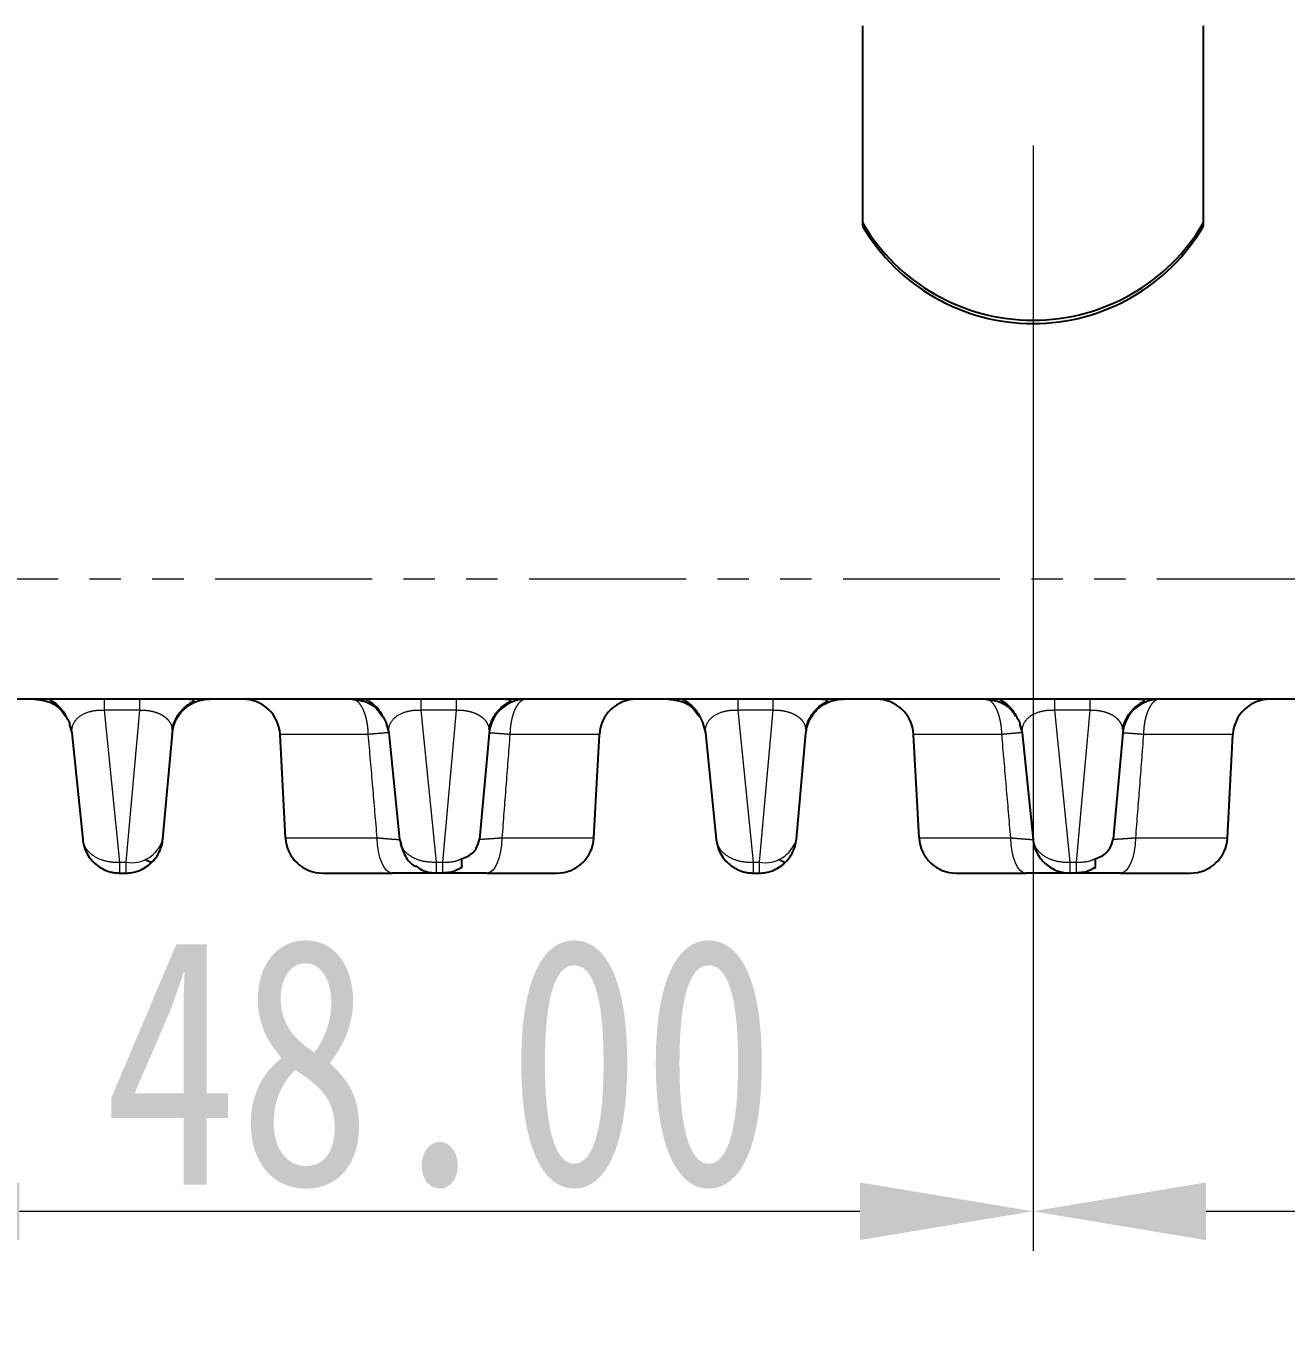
# Model space of a CAD drawing. Header units: millimetres. Extents: x 2028 to 3302, y -96 to 792.
# Drawn here: x 2340.1 to 2391.1, y 43.6 to 96 of the extents above; entities that cross this region are included whole.
import ezdxf

# ---------------------------------------------------------------- set-up
doc = ezdxf.new("R2010")
doc.units = ezdxf.units.MM
doc.linetypes.add('PHANTOM', pattern=[12.7, 6.35, -1.27, 1.27, -1.27, 1.27, -1.27])
doc.layers.get('0').update_dxf_attribs({"linetype": 'CONTINUOUS'})
doc.layers.get('Defpoints').update_dxf_attribs({"linetype": 'CONTINUOUS'})
doc.styles.get("Standard").update_dxf_attribs({"font": '', "width": 0.8})
doc.styles.get('Standard').set_extended_font_data('SimSun')
doc.dimstyles.new('111', dxfattribs={"dimtxt": 10, "dimasz": 7, "dimexe": 1.6, "dimexo": 0.8, "dimgap": 1, "dimtad": 1, "dimzin": 0, "dimdsep": 46, "dimtxsty": 'Standard', "dimcen": 0, "dimclrd": 3, "dimclre": 3, "dimclrt": 3, "dimadec": 0, "dimazin": 0, "dimtfac": 1, "dimtofl": 0, "dimtmove": 0, "dimatfit": 3, "dimfxl": 1, "dimtolj": 1, "dimlwd": 9, "dimlwe": 9, "dimarcsym": 0})
doc.dimstyles.new('111$3', dxfattribs={"dimtxt": 10, "dimasz": 7, "dimexe": 1.6, "dimexo": 0.8, "dimgap": 1, "dimtad": 1, "dimtih": 1, "dimtoh": 1, "dimzin": 0, "dimdsep": 46, "dimtxsty": 'Standard', "dimcen": 0, "dimclrd": 3, "dimclre": 3, "dimclrt": 3, "dimadec": 0, "dimazin": 0, "dimtfac": 1, "dimtmove": 0, "dimatfit": 3, "dimfxl": 1, "dimtolj": 1, "dimlwd": 9, "dimlwe": 9, "dimarcsym": 0})

# ---------------------------------------------------------------- blocks, each defined once
blk = doc.blocks.new('*D51')
at = {"color": 3, "lineweight": 9, "transparency": 16777216}
for p, q in [((2332.833, 91.169), (2332.833, 46.466)), ((2380.833, 91.182), (2380.833, 46.466)), ((2339.833, 48.066), (2373.833, 48.066))]:
    blk.add_line(p, q, dxfattribs=at)
at = {"color": 3, "lineweight": 18, "transparency": 16777216}
for points in [[(2339.833, 49.233), (2339.833, 46.9), (2332.833, 48.066)], [(2373.833, 49.233), (2373.833, 46.9), (2380.833, 48.066)]]:
    blk.add_solid(points, dxfattribs=at)
at = {"layer": 'Defpoints', "color": 0, "lineweight": 18, "transparency": 16777216}
for p in [(2332.833, 91.969), (2380.833, 91.982), (2380.833, 48.066)]:
    blk.add_point(p, dxfattribs=at)
at = {"color": 3, "lineweight": 18, "transparency": 16777216, "insert": (2356.833, 54.066), "char_height": 10, "attachment_point": 5}
blk.add_mtext('\\A1;48.00', dxfattribs=at)
blk = doc.blocks.new('*D52')
at = {"color": 3, "lineweight": 9, "transparency": 16777216}
for p, q in [((2428.833, 91.182), (2428.833, 46.466)), ((2380.833, 90.557), (2380.833, 46.466)), ((2387.833, 48.066), (2421.833, 48.066))]:
    blk.add_line(p, q, dxfattribs=at)
at = {"color": 3, "lineweight": 18, "transparency": 16777216}
for points in [[(2387.833, 49.233), (2387.833, 46.9), (2380.833, 48.066)], [(2421.833, 49.233), (2421.833, 46.9), (2428.833, 48.066)]]:
    blk.add_solid(points, dxfattribs=at)
at = {"layer": 'Defpoints', "color": 0, "lineweight": 18, "transparency": 16777216}
for p in [(2428.833, 91.982), (2380.833, 91.357), (2428.833, 48.066)]:
    blk.add_point(p, dxfattribs=at)
at = {"color": 3, "lineweight": 18, "transparency": 16777216, "insert": (2404.833, 54.066), "char_height": 10, "attachment_point": 5}
blk.add_mtext('\\A1;48.00', dxfattribs=at)
blk = doc.blocks.new('*D54')
at = {"color": 3, "lineweight": 9, "transparency": 16777216}
for p, q in [((2309.777, 127.519), (2293.45, 104.249)), ((2383.133, 127.519), (2309.777, 127.519)), ((2280.236, 85.418), (2289.429, 98.519)), ((2276.216, 79.688), (2272.195, 73.958))]:
    blk.add_line(p, q, dxfattribs=at)
at = {"color": 3, "lineweight": 18, "transparency": 16777216}
for points in [[(2292.495, 104.919), (2294.405, 103.579), (2289.429, 98.519)], [(2275.261, 80.358), (2277.171, 79.018), (2280.236, 85.418)]]:
    blk.add_solid(points, dxfattribs=at)
at = {"layer": 'Defpoints', "color": 0, "lineweight": 18, "transparency": 16777216}
for p in [(2289.429, 98.519), (2280.236, 85.418)]:
    blk.add_point(p, dxfattribs=at)
at = {"color": 3, "lineweight": 18, "transparency": 16777216, "insert": (2346.955, 140.046), "char_height": 10, "attachment_point": 5}
blk.add_mtext('\\A1;4-φ16.00\\S+0.2^ +0.1;', dxfattribs=at)

msp = doc.modelspace()

# ---------------------------------------------------------------- linework, layer by layer
at = {"color": 7, "linetype": 'Continuous', "lineweight": 25}
for p, q in [((2373.933, 96.021), (2373.933, 87.929)), ((2387.733, 87.929), (2387.733, 96.021)), ((2468.396, 68.784), (2245.27, 68.784)), ((2341.849, 67.802), (2341.958, 67.428)), ((2354.662, 67.804), (2354.772, 67.428)), ((2367.476, 67.804), (2367.585, 67.428)), ((2380.289, 67.804), (2380.399, 67.428)), ((2341.958, 67.428), (2342.393, 63.106)), ((2345.632, 63.122), (2346.018, 67.412)), ((2350.594, 63.178), (2350.375, 67.356)), ((2354.772, 67.428), (2355.207, 63.106)), ((2358.832, 67.412), (2358.446, 63.122)), ((2363.071, 63.178), (2363.29, 67.356)), ((2367.585, 67.428), (2368.021, 63.106)), ((2371.259, 63.122), (2371.646, 67.412)), ((2376.222, 63.178), (2376.003, 67.356)), ((2380.399, 67.428), (2380.834, 63.106)), ((2384.46, 67.412), (2384.073, 63.122)), ((2388.699, 63.178), (2388.918, 67.356)), ((2355.207, 63.106), (2355.274, 62.93)), ((2343.893, 61.749), (2344.131, 61.749)), ((2356.944, 61.749), (2356.707, 61.749)), ((2369.521, 61.749), (2369.758, 61.749)), ((2382.572, 61.749), (2382.334, 61.749))]:
    msp.add_line(p, q, dxfattribs=at)
at = {"color": 7, "linetype": 'PHANTOM', "lineweight": 18}
for p, q in [((2468.396, 73.634), (2245.27, 73.634)), ((2343.274, 68.343), (2343.274, 68.784)), ((2356.087, 68.343), (2356.087, 68.784)), ((2368.901, 68.343), (2368.901, 68.784)), ((2381.715, 68.343), (2381.715, 68.784)), ((2344.685, 68.343), (2343.274, 68.343)), ((2343.893, 62.191), (2343.274, 68.343)), ((2344.685, 68.343), (2344.131, 62.191)), ((2357.498, 68.343), (2356.087, 68.343)), ((2356.707, 62.191), (2356.087, 68.343)), ((2357.498, 68.343), (2356.944, 62.191)), ((2370.312, 68.343), (2368.901, 68.343)), ((2369.521, 62.191), (2368.901, 68.343)), ((2370.312, 68.343), (2369.758, 62.191)), ((2383.126, 68.343), (2381.715, 68.343)), ((2382.334, 62.191), (2381.715, 68.343)), ((2383.126, 68.343), (2382.572, 62.191)), ((2353.945, 67.356), (2350.375, 67.356)), ((2363.29, 67.356), (2359.672, 67.356)), ((2379.572, 67.356), (2376.003, 67.356)), ((2388.918, 67.356), (2385.299, 67.356)), ((2350.594, 63.178), (2354.303, 63.178)), ((2359.35, 63.178), (2363.071, 63.178)), ((2376.222, 63.178), (2379.93, 63.178)), ((2384.977, 63.178), (2388.699, 63.178)), ((2343.893, 62.191), (2344.131, 62.191)), ((2356.707, 62.191), (2356.944, 62.191)), ((2369.521, 62.191), (2369.758, 62.191)), ((2382.334, 62.191), (2382.572, 62.191))]:
    msp.add_line(p, q, dxfattribs=at)
at = {"color": 7, "linetype": 'PHANTOM', "lineweight": 18, "flags": 128}
for points in [[(2354.913, 61.749), (2354.798, 61.776), (2354.687, 61.857), (2354.584, 61.987), (2354.493, 62.163), (2354.416, 62.379), (2354.358, 62.626), (2354.32, 62.895), (2354.303, 63.178)], [(2359.35, 63.178), (2359.333, 62.895), (2359.295, 62.626), (2359.237, 62.379), (2359.161, 62.163), (2359.07, 61.987), (2358.968, 61.857), (2358.857, 61.776), (2358.742, 61.749)], [(2380.541, 61.749), (2380.426, 61.776), (2380.314, 61.857), (2380.211, 61.987), (2380.12, 62.163), (2380.044, 62.379), (2379.986, 62.626), (2379.947, 62.895), (2379.93, 63.178)], [(2384.977, 63.178), (2384.96, 62.895), (2384.922, 62.626), (2384.864, 62.379), (2384.789, 62.163), (2384.698, 61.987), (2384.595, 61.857), (2384.485, 61.776), (2384.37, 61.749)]]:
    msp.add_lwpolyline(points, dxfattribs=at)
at = {"color": 7, "linetype": 'Continuous', "lineweight": 25}
for centre, radius, start, end in [((2380.833, 92.116), 8.002, 210.4284, 329.5716), ((2380.833, 91.982), 8.002, 210.4284, 329.5716), ((2348.87, 67.277), 1.508, 3, 90), ((2353.272, 67.277), 1.508, 67.0795, 90), ((2360.334, 67.277), 1.508, 90, 174.8531), ((2364.796, 67.277), 1.508, 90, 177), ((2374.497, 67.277), 1.508, 3, 90), ((2385.961, 67.277), 1.508, 90, 174.8531), ((2390.423, 67.277), 1.508, 90, 177), ((2352.1, 63.257), 1.508, 183, 270), ((2361.566, 63.257), 1.508, 270, 357), ((2377.727, 63.257), 1.508, 183, 270), ((2387.194, 63.257), 1.508, 270, 357)]:
    msp.add_arc(centre, radius, start, end, dxfattribs=at)
at = {"color": 7, "linetype": 'PHANTOM', "lineweight": 18}
for centre in [(2344.37, 63.482), (2369.997, 63.482)]:
    msp.add_arc(centre, 1.313, 259.5092, 344.0801, dxfattribs=at)
at = {"color": 7, "linetype": 'Continuous', "lineweight": 25}
for points, knots in [([(2340.458, 68.784), (2340.641, 68.764), (2341.008, 68.722), (2341.45, 68.462), (2341.62, 68.209), (2341.688, 68.108)], [0, 0, 0, 0, 0.376716, 0.75343, 1, 1, 1, 1]), ([(2341.575, 68.784), (2341.378, 68.785), (2341.135, 68.786), (2341.035, 68.782), (2341.037, 68.769), (2341.181, 68.698), (2341.552, 68.423), (2341.758, 68.022), (2341.871, 67.803)], [0, 0, 0, 0, 0.233285, 0.28796, 0.354386, 0.522958, 0.739135, 1, 1, 1, 1]), ([(2346.012, 67.562), (2346.046, 67.687), (2346.109, 67.927), (2346.297, 68.226), (2346.503, 68.448), (2346.696, 68.594), (2346.839, 68.681), (2346.928, 68.74), (2346.845, 68.761), (2346.648, 68.782), (2346.398, 68.784), (2346.197, 68.784), (2346.181, 68.784)], [0, 0, 0, 0, 0.094152, 0.182021, 0.261444, 0.333399, 0.401702, 0.471604, 0.627005, 0.797189, 0.983551, 1, 1, 1, 1]), ([(2346.018, 67.412), (2346.034, 67.581), (2346.079, 67.759), (2346.242, 68.098), (2346.359, 68.258), (2346.647, 68.521), (2346.817, 68.624), (2347.169, 68.755), (2347.35, 68.784), (2347.52, 68.784)], [0, 0, 0, 0, 0.25, 0.25, 0.5, 0.5, 0.75, 0.75, 1, 1, 1, 1]), ([(2353.272, 68.784), (2353.455, 68.764), (2353.822, 68.722), (2354.264, 68.462), (2354.435, 68.208), (2354.503, 68.107)], [0, 0, 0, 0, 0.376229, 0.752458, 1, 1, 1, 1]), ([(2354.395, 68.784), (2354.199, 68.785), (2353.957, 68.786), (2353.854, 68.782), (2353.854, 68.769), (2353.995, 68.698), (2354.364, 68.424), (2354.571, 68.024), (2354.684, 67.805)], [0, 0, 0, 0, 0.231301, 0.286224, 0.352911, 0.522009, 0.73867, 1, 1, 1, 1]), ([(2358.827, 67.557), (2358.86, 67.681), (2358.923, 67.922), (2359.11, 68.223), (2359.317, 68.445), (2359.51, 68.593), (2359.653, 68.68), (2359.742, 68.74), (2359.66, 68.76), (2359.464, 68.782), (2359.212, 68.784), (2359.006, 68.784), (2358.986, 68.784)], [0, 0, 0, 0, 0.093707, 0.18118, 0.260276, 0.331987, 0.400126, 0.469916, 0.624985, 0.794611, 0.980202, 1, 1, 1, 1]), ([(2366.085, 68.784), (2366.269, 68.764), (2366.636, 68.722), (2367.078, 68.462), (2367.249, 68.208), (2367.317, 68.107)], [0, 0, 0, 0, 0.37623, 0.752458, 1, 1, 1, 1]), ([(2367.209, 68.784), (2367.013, 68.785), (2366.77, 68.786), (2366.668, 68.782), (2366.668, 68.769), (2366.809, 68.698), (2367.178, 68.424), (2367.385, 68.024), (2367.497, 67.805)], [0, 0, 0, 0, 0.231301, 0.286223, 0.352911, 0.522009, 0.73867, 1, 1, 1, 1]), ([(2371.64, 67.562), (2371.673, 67.687), (2371.737, 67.927), (2371.924, 68.226), (2372.131, 68.448), (2372.323, 68.594), (2372.467, 68.681), (2372.555, 68.74), (2372.472, 68.761), (2372.275, 68.782), (2372.026, 68.784), (2371.825, 68.784), (2371.808, 68.784)], [0, 0, 0, 0, 0.094152, 0.182021, 0.261444, 0.333399, 0.401702, 0.471604, 0.627005, 0.797189, 0.983552, 1, 1, 1, 1]), ([(2371.646, 67.412), (2371.661, 67.581), (2371.707, 67.759), (2371.869, 68.098), (2371.986, 68.258), (2372.274, 68.521), (2372.444, 68.624), (2372.796, 68.755), (2372.978, 68.784), (2373.147, 68.784)], [0, 0, 0, 0, 0.25, 0.25, 0.5, 0.5, 0.75, 0.75, 1, 1, 1, 1]), ([(2378.899, 68.784), (2379.083, 68.764), (2379.45, 68.722), (2379.892, 68.462), (2380.062, 68.208), (2380.13, 68.107)], [0, 0, 0, 0, 0.37623, 0.752459, 1, 1, 1, 1]), ([(2380.023, 68.784), (2379.827, 68.785), (2379.584, 68.786), (2379.482, 68.782), (2379.482, 68.769), (2379.623, 68.698), (2379.992, 68.424), (2380.198, 68.024), (2380.311, 67.805)], [0, 0, 0, 0, 0.231302, 0.286226, 0.352914, 0.522012, 0.738671, 1, 1, 1, 1]), ([(2384.455, 67.557), (2384.487, 67.681), (2384.55, 67.922), (2384.738, 68.223), (2384.944, 68.445), (2385.137, 68.593), (2385.281, 68.68), (2385.369, 68.74), (2385.288, 68.76), (2385.092, 68.782), (2384.839, 68.784), (2384.634, 68.784), (2384.614, 68.784)], [0, 0, 0, 0, 0.093707, 0.18118, 0.260276, 0.331987, 0.400126, 0.469915, 0.624985, 0.794611, 0.980201, 1, 1, 1, 1]), ([(2342.393, 63.106), (2342.398, 63.065), (2342.408, 62.985), (2342.434, 62.872), (2342.465, 62.77), (2342.5, 62.678), (2342.568, 62.529), (2342.685, 62.34), (2342.883, 62.126), (2343.11, 61.958), (2343.339, 61.849), (2343.541, 61.787), (2343.717, 61.755), (2343.835, 61.751), (2343.893, 61.749)], [0, 0, 0, 0, 0.055928, 0.108343, 0.156902, 0.201336, 0.241445, 0.377985, 0.500043, 0.634801, 0.758643, 0.840956, 0.921212, 1, 1, 1, 1]), ([(2344.131, 61.749), (2344.301, 61.749), (2344.484, 61.779), (2344.837, 61.912), (2345.007, 62.015), (2345.294, 62.279), (2345.411, 62.439), (2345.572, 62.777), (2345.617, 62.954), (2345.632, 63.122)], [0, 0, 0, 0, 0.25, 0.25, 0.5, 0.5, 0.75, 0.75, 1, 1, 1, 1]), ([(2355.245, 62.939), (2355.3, 62.767), (2355.408, 62.425), (2355.665, 62.113), (2355.843, 62.028), (2355.852, 62.024)], [0, 0, 0, 0, 0.4887675, 0.973742, 1, 1, 1, 1]), ([(2357.719, 62.33), (2357.807, 62.361), (2358.06, 62.45), (2358.344, 62.732), (2358.412, 62.992), (2358.446, 63.122)], [0, 0, 0, 0, 0.210913, 0.605458, 1, 1, 1, 1]), ([(2368.021, 63.106), (2368.026, 63.065), (2368.036, 62.985), (2368.062, 62.872), (2368.093, 62.77), (2368.128, 62.678), (2368.195, 62.529), (2368.312, 62.34), (2368.51, 62.126), (2368.738, 61.958), (2368.966, 61.849), (2369.169, 61.787), (2369.345, 61.755), (2369.462, 61.751), (2369.521, 61.749)], [0, 0, 0, 0, 0.055928, 0.108343, 0.156902, 0.201336, 0.241445, 0.377985, 0.500043, 0.634801, 0.758643, 0.840956, 0.921212, 1, 1, 1, 1]), ([(2369.758, 61.749), (2369.929, 61.749), (2370.111, 61.779), (2370.464, 61.912), (2370.634, 62.015), (2370.922, 62.279), (2371.038, 62.439), (2371.199, 62.777), (2371.244, 62.954), (2371.259, 63.122)], [0, 0, 0, 0, 0.25, 0.25, 0.5, 0.5, 0.75, 0.75, 1, 1, 1, 1]), ([(2380.834, 63.106), (2380.839, 63.065), (2380.849, 62.985), (2380.875, 62.872), (2380.906, 62.77), (2380.941, 62.678), (2381.009, 62.529), (2381.126, 62.34), (2381.324, 62.126), (2381.552, 61.958), (2381.78, 61.849), (2381.983, 61.787), (2382.159, 61.755), (2382.276, 61.751), (2382.334, 61.749)], [0, 0, 0, 0, 0.055928, 0.108343, 0.156902, 0.201336, 0.241445, 0.377985, 0.500043, 0.634801, 0.758643, 0.840956, 0.921212, 1, 1, 1, 1]), ([(2383.347, 62.33), (2383.435, 62.361), (2383.688, 62.45), (2383.972, 62.732), (2384.039, 62.992), (2384.073, 63.122)], [0, 0, 0, 0, 0.210917, 0.60546, 1, 1, 1, 1]), ([(2344.87, 61.947), (2344.932, 61.983), (2345.019, 62.035), (2345.104, 62.108), (2345.142, 62.147), (2345.158, 62.172), (2345.153, 62.19), (2345.081, 62.198), (2344.987, 62.265), (2344.918, 62.313)], [0, 0, 0, 0, 0.183611, 0.258759, 0.319365, 0.375293, 0.435724, 0.587149, 1, 1, 1, 1]), ([(2355.861, 62.037), (2355.959, 61.967), (2356.209, 61.788), (2356.519, 61.764), (2356.707, 61.749)], [0, 0, 0, 0, 0.3932219, 1, 1, 1, 1]), ([(2357.683, 61.971), (2357.62, 61.928), (2357.403, 61.777), (2357.135, 61.761), (2356.944, 61.749)], [0, 0, 0, 0, 0.290476, 1, 1, 1, 1]), ([(2357.695, 61.952), (2357.707, 61.961), (2357.741, 61.986), (2357.73, 62.072), (2357.732, 62.23), (2357.733, 62.318)], [0, 0, 0, 0, 0.204329, 0.559992, 1, 1, 1, 1]), ([(2370.497, 61.947), (2370.559, 61.983), (2370.646, 62.035), (2370.731, 62.108), (2370.77, 62.147), (2370.785, 62.172), (2370.78, 62.19), (2370.709, 62.198), (2370.615, 62.265), (2370.546, 62.313)], [0, 0, 0, 0, 0.183611, 0.258759, 0.319365, 0.375293, 0.435724, 0.587149, 1, 1, 1, 1]), ([(2383.31, 61.971), (2383.247, 61.928), (2383.031, 61.777), (2382.762, 61.761), (2382.572, 61.749)], [0, 0, 0, 0, 0.290474, 1, 1, 1, 1]), ([(2383.322, 61.952), (2383.334, 61.961), (2383.368, 61.986), (2383.357, 62.072), (2383.359, 62.23), (2383.36, 62.318)], [0, 0, 0, 0, 0.204319, 0.559984, 1, 1, 1, 1]), ([(2352.1, 61.749), (2352.1, 61.749), (2352.365, 61.749), (2353.364, 61.749), (2354.076, 61.749), (2354.913, 61.749)], [0, 0, 0, 0, 0.5, 0.5, 1, 1, 1, 1]), ([(2356.707, 61.749), (2356.706, 61.749), (2356.704, 61.749), (2356.688, 61.749), (2356.663, 61.749), (2356.628, 61.749), (2356.56, 61.749), (2356.438, 61.749), (2356.226, 61.749), (2355.963, 61.749), (2355.687, 61.749), (2355.419, 61.749), (2355.174, 61.749), (2355, 61.749), (2354.913, 61.749)], [0, 0, 0, 0, 0.050162, 0.100141, 0.150105, 0.200225, 0.250671, 0.375525, 0.500272, 0.625362, 0.749897, 0.833555, 0.916668, 1, 1, 1, 1]), ([(2358.742, 61.749), (2358.69, 61.749), (2358.584, 61.749), (2358.432, 61.749), (2358.284, 61.749), (2358.142, 61.749), (2357.938, 61.749), (2357.689, 61.749), (2357.425, 61.749), (2357.213, 61.749), (2357.076, 61.749), (2356.996, 61.749), (2356.952, 61.749), (2356.947, 61.749), (2356.944, 61.749)], [0, 0, 0, 0, 0.050144, 0.100111, 0.150067, 0.20018, 0.250617, 0.3754, 0.500185, 0.625272, 0.749773, 0.833532, 0.916681, 1, 1, 1, 1]), ([(2358.742, 61.749), (2359.582, 61.749), (2360.296, 61.749), (2361.299, 61.749), (2361.566, 61.749), (2361.566, 61.749)], [0, 0, 0, 0, 0.5, 0.5, 1, 1, 1, 1]), ([(2377.727, 61.749), (2377.727, 61.749), (2377.993, 61.749), (2378.992, 61.749), (2379.703, 61.749), (2380.541, 61.749)], [0, 0, 0, 0, 0.5, 0.5, 1, 1, 1, 1]), ([(2382.334, 61.749), (2382.333, 61.749), (2382.331, 61.749), (2382.316, 61.749), (2382.291, 61.749), (2382.255, 61.749), (2382.188, 61.749), (2382.065, 61.749), (2381.853, 61.749), (2381.59, 61.749), (2381.314, 61.749), (2381.046, 61.749), (2380.802, 61.749), (2380.628, 61.749), (2380.541, 61.749)], [0, 0, 0, 0, 0.050208, 0.100215, 0.150191, 0.200306, 0.25073, 0.375723, 0.50038, 0.625533, 0.75006, 0.833625, 0.916684, 1, 1, 1, 1]), ([(2384.37, 61.749), (2384.317, 61.749), (2384.212, 61.749), (2384.059, 61.749), (2383.911, 61.749), (2383.769, 61.749), (2383.565, 61.749), (2383.316, 61.749), (2383.052, 61.749), (2382.841, 61.749), (2382.703, 61.749), (2382.623, 61.749), (2382.58, 61.749), (2382.574, 61.749), (2382.572, 61.749)], [0, 0, 0, 0, 0.050245, 0.100272, 0.150249, 0.200344, 0.250725, 0.375808, 0.500391, 0.625602, 0.750072, 0.833668, 0.916718, 1, 1, 1, 1]), ([(2384.37, 61.749), (2385.21, 61.749), (2385.924, 61.749), (2386.927, 61.749), (2387.194, 61.749), (2387.194, 61.749)], [0, 0, 0, 0, 0.5, 0.5, 1, 1, 1, 1])]:
    msp.add_open_spline(points, degree=3, knots=knots, dxfattribs=at)
at = {"color": 7, "linetype": 'PHANTOM', "lineweight": 18}
for points, knots in [([(2344.685, 68.784), (2344.685, 68.784), (2344.685, 68.74), (2344.685, 68.582), (2344.685, 68.47), (2344.685, 68.343)], [0, 0, 0, 0, 0.5, 0.5, 1, 1, 1, 1]), ([(2353.945, 67.356), (2353.944, 67.396), (2353.941, 67.476), (2353.931, 67.596), (2353.917, 67.715), (2353.899, 67.832), (2353.876, 67.948), (2353.848, 68.061), (2353.816, 68.17), (2353.778, 68.274), (2353.722, 68.406), (2353.635, 68.558), (2353.526, 68.682), (2353.401, 68.767), (2353.319, 68.778), (2353.272, 68.784)], [0, 0, 0, 0, 0.052677, 0.105733, 0.159331, 0.213629, 0.268776, 0.324905, 0.382139, 0.440581, 0.500318, 0.622534, 0.759477, 0.859708, 1, 1, 1, 1]), ([(2357.498, 68.784), (2357.498, 68.784), (2357.498, 68.74), (2357.498, 68.582), (2357.498, 68.47), (2357.498, 68.343)], [0, 0, 0, 0, 0.5, 0.5, 1, 1, 1, 1]), ([(2360.334, 68.784), (2360.316, 68.783), (2360.284, 68.782), (2360.237, 68.769), (2360.195, 68.752), (2360.158, 68.731), (2360.126, 68.709), (2360.063, 68.658), (2359.976, 68.557), (2359.879, 68.384), (2359.805, 68.195), (2359.749, 67.997), (2359.708, 67.788), (2359.681, 67.574), (2359.675, 67.428), (2359.672, 67.356)], [0, 0, 0, 0, 0.051292, 0.098135, 0.140509, 0.178412, 0.211852, 0.240847, 0.377748, 0.500009, 0.606443, 0.708983, 0.808233, 0.90495, 1, 1, 1, 1]), ([(2370.312, 68.784), (2370.312, 68.784), (2370.312, 68.74), (2370.312, 68.582), (2370.312, 68.47), (2370.312, 68.343)], [0, 0, 0, 0, 0.5, 0.5, 1, 1, 1, 1]), ([(2379.572, 67.356), (2379.571, 67.396), (2379.568, 67.476), (2379.559, 67.596), (2379.545, 67.715), (2379.526, 67.832), (2379.503, 67.948), (2379.476, 68.061), (2379.443, 68.17), (2379.406, 68.274), (2379.349, 68.406), (2379.263, 68.558), (2379.153, 68.682), (2379.029, 68.767), (2378.947, 68.778), (2378.899, 68.784)], [0, 0, 0, 0, 0.052677, 0.105733, 0.159331, 0.213629, 0.268776, 0.324905, 0.382139, 0.440581, 0.500318, 0.622534, 0.759477, 0.859708, 1, 1, 1, 1]), ([(2383.126, 68.784), (2383.126, 68.784), (2383.126, 68.74), (2383.126, 68.582), (2383.126, 68.47), (2383.126, 68.343)], [0, 0, 0, 0, 0.5, 0.5, 1, 1, 1, 1]), ([(2385.961, 68.784), (2385.944, 68.783), (2385.911, 68.782), (2385.864, 68.769), (2385.822, 68.752), (2385.785, 68.731), (2385.753, 68.709), (2385.69, 68.658), (2385.604, 68.557), (2385.506, 68.384), (2385.432, 68.195), (2385.376, 67.997), (2385.336, 67.788), (2385.308, 67.574), (2385.302, 67.428), (2385.299, 67.356)], [0, 0, 0, 0, 0.051292, 0.098135, 0.140509, 0.178412, 0.211852, 0.240847, 0.377748, 0.500009, 0.606443, 0.708983, 0.808233, 0.90495, 1, 1, 1, 1]), ([(2341.958, 67.428), (2341.947, 67.536), (2341.96, 67.643), (2342.039, 67.849), (2342.106, 67.949), (2342.309, 68.13), (2342.447, 68.211), (2342.719, 68.296), (2342.821, 68.318), (2343.039, 68.345), (2343.156, 68.349), (2343.274, 68.343)], [0, 0, 0, 0, 0.25, 0.25, 0.5, 0.5, 0.75, 0.75, 0.875, 0.875, 1, 1, 1, 1]), ([(2344.685, 68.343), (2344.707, 68.343), (2344.774, 68.345), (2344.907, 68.341), (2345.078, 68.322), (2345.253, 68.284), (2345.41, 68.234), (2345.548, 68.173), (2345.651, 68.115), (2345.753, 68.04), (2345.85, 67.946), (2345.937, 67.822), (2345.994, 67.689), (2346.023, 67.552), (2346.02, 67.459), (2346.018, 67.412)], [0, 0, 0, 0, 0.018418, 0.054818, 0.110407, 0.169555, 0.233554, 0.301951, 0.373637, 0.419408, 0.522991, 0.639216, 0.757995, 0.878474, 1, 1, 1, 1]), ([(2354.772, 67.428), (2354.761, 67.536), (2354.773, 67.643), (2354.853, 67.849), (2354.92, 67.949), (2355.123, 68.13), (2355.261, 68.211), (2355.533, 68.296), (2355.634, 68.318), (2355.853, 68.345), (2355.97, 68.349), (2356.087, 68.343)], [0, 0, 0, 0, 0.25, 0.25, 0.5, 0.5, 0.75, 0.75, 0.875, 0.875, 1, 1, 1, 1]), ([(2357.498, 68.343), (2357.521, 68.343), (2357.587, 68.345), (2357.721, 68.341), (2357.892, 68.322), (2358.066, 68.284), (2358.224, 68.234), (2358.361, 68.173), (2358.465, 68.115), (2358.567, 68.04), (2358.664, 67.946), (2358.751, 67.822), (2358.808, 67.689), (2358.837, 67.552), (2358.834, 67.459), (2358.832, 67.412)], [0, 0, 0, 0, 0.018418, 0.054818, 0.110407, 0.169555, 0.233554, 0.301951, 0.373637, 0.419408, 0.522991, 0.639216, 0.757995, 0.878474, 1, 1, 1, 1]), ([(2367.585, 67.428), (2367.574, 67.536), (2367.587, 67.643), (2367.667, 67.849), (2367.733, 67.949), (2367.937, 68.13), (2368.075, 68.211), (2368.347, 68.296), (2368.448, 68.318), (2368.666, 68.345), (2368.783, 68.349), (2368.901, 68.343)], [0, 0, 0, 0, 0.25, 0.25, 0.5, 0.5, 0.75, 0.75, 0.875, 0.875, 1, 1, 1, 1]), ([(2370.312, 68.343), (2370.335, 68.343), (2370.401, 68.345), (2370.535, 68.341), (2370.706, 68.322), (2370.88, 68.284), (2371.037, 68.234), (2371.175, 68.173), (2371.278, 68.115), (2371.38, 68.04), (2371.478, 67.946), (2371.565, 67.822), (2371.622, 67.689), (2371.651, 67.552), (2371.648, 67.459), (2371.646, 67.412)], [0, 0, 0, 0, 0.0184179, 0.0548183, 0.1104066, 0.1695549, 0.233554, 0.3019512, 0.3736365, 0.4194078, 0.5229912, 0.6392159, 0.7579947, 0.8784745, 1, 1, 1, 1]), ([(2380.399, 67.428), (2380.388, 67.536), (2380.401, 67.643), (2380.48, 67.849), (2380.547, 67.949), (2380.751, 68.13), (2380.889, 68.211), (2381.161, 68.296), (2381.262, 68.318), (2381.48, 68.345), (2381.597, 68.349), (2381.715, 68.343)], [0, 0, 0, 0, 0.25, 0.25, 0.5, 0.5, 0.75, 0.75, 0.875, 0.875, 1, 1, 1, 1]), ([(2383.126, 68.343), (2383.148, 68.343), (2383.215, 68.345), (2383.348, 68.341), (2383.519, 68.322), (2383.694, 68.284), (2383.851, 68.234), (2383.989, 68.173), (2384.092, 68.115), (2384.194, 68.04), (2384.291, 67.946), (2384.378, 67.822), (2384.435, 67.689), (2384.465, 67.552), (2384.461, 67.459), (2384.46, 67.412)], [0, 0, 0, 0, 0.018418, 0.054818, 0.110407, 0.169555, 0.233554, 0.301951, 0.373637, 0.419408, 0.522991, 0.639216, 0.757995, 0.878474, 1, 1, 1, 1]), ([(2354.772, 67.428), (2354.771, 67.429), (2354.754, 67.428), (2354.679, 67.423), (2354.622, 67.418), (2354.474, 67.405), (2354.382, 67.397), (2354.176, 67.378), (2354.062, 67.367), (2353.945, 67.356)], [0, 0, 0, 0, 0.25, 0.25, 0.5, 0.5, 0.75, 0.75, 1, 1, 1, 1]), ([(2354.303, 63.178), (2354.244, 63.866), (2354.125, 65.259), (2354.005, 66.652), (2353.945, 67.356)], [0, 0, 0, 0, 0.494405, 1, 1, 1, 1]), ([(2359.672, 67.356), (2359.553, 67.366), (2359.438, 67.375), (2359.229, 67.391), (2359.135, 67.398), (2358.984, 67.408), (2358.926, 67.411), (2358.85, 67.414), (2358.832, 67.414), (2358.832, 67.412)], [0, 0, 0, 0, 0.25, 0.25, 0.5, 0.5, 0.75, 0.75, 1, 1, 1, 1]), ([(2359.672, 67.356), (2359.617, 66.653), (2359.51, 65.26), (2359.403, 63.868), (2359.35, 63.178)], [0, 0, 0, 0, 0.504683, 1, 1, 1, 1]), ([(2380.399, 67.428), (2380.399, 67.429), (2380.381, 67.428), (2380.307, 67.423), (2380.25, 67.418), (2380.101, 67.405), (2380.009, 67.397), (2379.803, 67.378), (2379.69, 67.367), (2379.572, 67.356)], [0, 0, 0, 0, 0.25, 0.25, 0.5, 0.5, 0.75, 0.75, 1, 1, 1, 1]), ([(2379.93, 63.178), (2379.872, 63.866), (2379.753, 65.259), (2379.633, 66.652), (2379.572, 67.356)], [0, 0, 0, 0, 0.494405, 1, 1, 1, 1]), ([(2385.299, 67.356), (2385.181, 67.366), (2385.065, 67.375), (2384.856, 67.391), (2384.763, 67.398), (2384.612, 67.408), (2384.554, 67.411), (2384.478, 67.414), (2384.46, 67.414), (2384.46, 67.412)], [0, 0, 0, 0, 0.25, 0.25, 0.5, 0.5, 0.75, 0.75, 1, 1, 1, 1]), ([(2385.299, 67.356), (2385.245, 66.653), (2385.137, 65.26), (2385.03, 63.868), (2384.977, 63.178)], [0, 0, 0, 0, 0.504683, 1, 1, 1, 1]), ([(2342.393, 63.106), (2342.406, 62.974), (2342.455, 62.845), (2342.617, 62.613), (2342.731, 62.509), (2343.006, 62.341), (2343.167, 62.277), (2343.517, 62.197), (2343.705, 62.181), (2343.893, 62.191)], [0, 0, 0, 0, 0.25, 0.25, 0.5, 0.5, 0.75, 0.75, 1, 1, 1, 1]), ([(2354.303, 63.178), (2354.338, 63.175), (2354.409, 63.168), (2354.509, 63.159), (2354.604, 63.151), (2354.694, 63.143), (2354.777, 63.136), (2354.854, 63.13), (2354.924, 63.125), (2354.998, 63.12), (2355.085, 63.114), (2355.164, 63.107), (2355.203, 63.105), (2355.206, 63.106), (2355.207, 63.106)], [0, 0, 0, 0, 0.0676125, 0.1346718, 0.2012941, 0.2675751, 0.3335939, 0.3994172, 0.4651028, 0.5307047, 0.6296021, 0.7798158, 0.9311746, 1, 1, 1, 1]), ([(2355.274, 62.93), (2355.294, 62.861), (2355.352, 62.663), (2355.664, 62.409), (2356.141, 62.206), (2356.518, 62.196), (2356.707, 62.191)], [0, 0, 0, 0, 0.151016, 0.43401, 0.717006, 1, 1, 1, 1]), ([(2358.446, 63.122), (2358.446, 63.121), (2358.447, 63.12), (2358.459, 63.12), (2358.495, 63.121), (2358.565, 63.125), (2358.669, 63.131), (2358.799, 63.139), (2358.959, 63.149), (2359.142, 63.162), (2359.28, 63.173), (2359.35, 63.178)], [0, 0, 0, 0, 0.0400933, 0.1150894, 0.2243308, 0.3529189, 0.4747165, 0.6046098, 0.7350693, 0.8666183, 1, 1, 1, 1]), ([(2368.021, 63.106), (2368.034, 62.974), (2368.083, 62.845), (2368.245, 62.613), (2368.358, 62.509), (2368.633, 62.341), (2368.795, 62.277), (2369.145, 62.197), (2369.333, 62.181), (2369.521, 62.191)], [0, 0, 0, 0, 0.25, 0.25, 0.5, 0.5, 0.75, 0.75, 1, 1, 1, 1]), ([(2379.93, 63.178), (2379.966, 63.175), (2380.036, 63.168), (2380.137, 63.159), (2380.232, 63.151), (2380.321, 63.143), (2380.404, 63.136), (2380.481, 63.13), (2380.552, 63.125), (2380.625, 63.12), (2380.712, 63.114), (2380.792, 63.107), (2380.83, 63.105), (2380.833, 63.106), (2380.834, 63.106)], [0, 0, 0, 0, 0.06758, 0.134618, 0.20123, 0.26751, 0.333536, 0.399373, 0.465077, 0.530703, 0.62967, 0.779813, 0.931246, 1, 1, 1, 1]), ([(2380.834, 63.106), (2380.848, 62.974), (2380.897, 62.845), (2381.059, 62.613), (2381.172, 62.509), (2381.447, 62.341), (2381.609, 62.277), (2381.958, 62.197), (2382.146, 62.181), (2382.334, 62.191)], [0, 0, 0, 0, 0.25, 0.25, 0.5, 0.5, 0.75, 0.75, 1, 1, 1, 1]), ([(2384.073, 63.122), (2384.073, 63.121), (2384.074, 63.12), (2384.087, 63.12), (2384.123, 63.121), (2384.193, 63.125), (2384.296, 63.131), (2384.427, 63.139), (2384.587, 63.149), (2384.77, 63.162), (2384.908, 63.173), (2384.977, 63.178)], [0, 0, 0, 0, 0.0401032, 0.1150899, 0.2243342, 0.3529243, 0.4747145, 0.6045683, 0.735014, 0.8665746, 1, 1, 1, 1]), ([(2343.893, 61.749), (2343.893, 61.749), (2343.893, 61.794), (2343.893, 61.952), (2343.893, 62.064), (2343.893, 62.191)], [0, 0, 0, 0, 0.5, 0.5, 1, 1, 1, 1]), ([(2344.131, 62.191), (2344.13, 62.162), (2344.13, 62.105), (2344.13, 62.029), (2344.13, 61.961), (2344.13, 61.903), (2344.13, 61.854), (2344.13, 61.815), (2344.13, 61.785), (2344.13, 61.764), (2344.13, 61.752), (2344.13, 61.75), (2344.131, 61.749)], [0, 0, 0, 0, 0.1050655, 0.2099297, 0.3142129, 0.4175464, 0.5195799, 0.6199879, 0.7184758, 0.8147829, 0.908686, 1, 1, 1, 1]), ([(2356.707, 61.749), (2356.707, 61.75), (2356.707, 61.752), (2356.707, 61.766), (2356.707, 61.786), (2356.707, 61.81), (2356.707, 61.836), (2356.707, 61.876), (2356.707, 61.93), (2356.707, 62.008), (2356.707, 62.076), (2356.707, 62.132), (2356.707, 62.161), (2356.707, 62.176), (2356.707, 62.183), (2356.707, 62.187), (2356.707, 62.189), (2356.707, 62.19), (2356.707, 62.191)], [0, 0, 0, 0, 0.105187, 0.201781, 0.289587, 0.368536, 0.438654, 0.500036, 0.648023, 0.752423, 0.877087, 0.938799, 0.969468, 0.984751, 0.99238, 0.996191, 0.998096, 1, 1, 1, 1]), ([(2356.944, 62.191), (2357.138, 62.191), (2357.421, 62.192), (2357.647, 62.297), (2357.719, 62.33)], [0, 0, 0, 0, 0.682396, 1, 1, 1, 1]), ([(2356.944, 62.191), (2356.944, 62.162), (2356.944, 62.105), (2356.944, 62.029), (2356.944, 61.962), (2356.944, 61.903), (2356.944, 61.854), (2356.944, 61.815), (2356.944, 61.785), (2356.944, 61.764), (2356.944, 61.752), (2356.944, 61.75), (2356.944, 61.749)], [0, 0, 0, 0, 0.105035, 0.209819, 0.313993, 0.417209, 0.51914, 0.619483, 0.717963, 0.81434, 0.908409, 1, 1, 1, 1]), ([(2369.521, 61.749), (2369.521, 61.75), (2369.521, 61.752), (2369.521, 61.766), (2369.521, 61.786), (2369.521, 61.81), (2369.521, 61.836), (2369.521, 61.876), (2369.521, 61.93), (2369.521, 62.008), (2369.521, 62.076), (2369.521, 62.132), (2369.521, 62.161), (2369.521, 62.176), (2369.521, 62.183), (2369.521, 62.187), (2369.521, 62.189), (2369.521, 62.19), (2369.521, 62.191)], [0, 0, 0, 0, 0.105189, 0.201784, 0.28959, 0.368538, 0.438656, 0.500036, 0.648023, 0.752423, 0.877087, 0.938799, 0.969468, 0.984751, 0.99238, 0.996191, 0.998096, 1, 1, 1, 1]), ([(2369.758, 62.191), (2369.758, 62.162), (2369.758, 62.105), (2369.758, 62.029), (2369.758, 61.961), (2369.758, 61.903), (2369.758, 61.854), (2369.758, 61.815), (2369.758, 61.785), (2369.758, 61.764), (2369.758, 61.752), (2369.758, 61.75), (2369.758, 61.749)], [0, 0, 0, 0, 0.105066, 0.20993, 0.314213, 0.417546, 0.51958, 0.619988, 0.718476, 0.814783, 0.908686, 1, 1, 1, 1]), ([(2382.334, 61.749), (2382.334, 61.75), (2382.334, 61.752), (2382.334, 61.766), (2382.334, 61.786), (2382.334, 61.81), (2382.334, 61.836), (2382.334, 61.876), (2382.334, 61.93), (2382.334, 62.008), (2382.334, 62.076), (2382.334, 62.132), (2382.334, 62.161), (2382.334, 62.176), (2382.334, 62.183), (2382.334, 62.187), (2382.334, 62.189), (2382.334, 62.19), (2382.334, 62.191)], [0, 0, 0, 0, 0.10519, 0.201786, 0.289592, 0.36854, 0.438657, 0.500036, 0.648024, 0.752423, 0.877087, 0.938799, 0.969468, 0.984751, 0.99238, 0.996191, 0.998096, 1, 1, 1, 1]), ([(2382.572, 62.191), (2382.572, 62.162), (2382.572, 62.105), (2382.572, 62.029), (2382.571, 61.962), (2382.571, 61.903), (2382.571, 61.854), (2382.571, 61.815), (2382.571, 61.785), (2382.572, 61.764), (2382.572, 61.752), (2382.572, 61.75), (2382.572, 61.749)], [0, 0, 0, 0, 0.105035, 0.209819, 0.313993, 0.417209, 0.51914, 0.619483, 0.717963, 0.81434, 0.908409, 1, 1, 1, 1]), ([(2382.572, 62.191), (2382.765, 62.191), (2383.048, 62.192), (2383.275, 62.297), (2383.347, 62.33)], [0, 0, 0, 0, 0.682402, 1, 1, 1, 1])]:
    msp.add_open_spline(points, degree=3, knots=knots, dxfattribs=at)

# ---------------------------------------------------------------- texts
at = {"insert": (2067.031, 62.583), "char_height": 12.96, "width": 405.23624, "attachment_point": 1}
msp.add_mtext('{\\C4;技术要求：\\P1、*为重点检验尺寸，其余依照“一般公差”执行。\\P2、盖板面顶杆痕低于平面；\\P3、螺丝孔可用盖板实配检验；\\P4、材质符合RoHS标准要求。}', dxfattribs=at)

# ---------------------------------------------------------------- dimensions: what is measured, and where the dimension line sits
at = {"color": 6, "lineweight": 18}
dim = msp.add_diameter_dim_2p(p1=(2280.236, 85.418), p2=(2289.429, 98.519), dimstyle='111$3', override={"dimgap": 1, "dimpost": '4-φ<>', "dimtol": 1, "dimlim": 0, "dimtp": 0.2, "dimtm": -0.1}, dxfattribs=at)
dim.commit()
dim.dimension.update_dxf_attribs({"geometry": '*D54', "text_midpoint": (2346.955, 127.519), "dimtype": 163})
for base, p1, p2, picture, middle in [((2380.833, 48.066), (2332.833, 91.969), (2380.833, 91.982), '*D51', (2356.833, 54.066)), ((2428.833, 48.066), (2380.833, 91.357), (2428.833, 91.982), '*D52', (2404.833, 54.066))]:
    dim = msp.add_linear_dim(base=base, p1=p1, p2=p2, dimstyle='111', dxfattribs=at)
    dim.commit()
    dim.dimension.update_dxf_attribs({"geometry": picture, "text_midpoint": middle})

doc.saveas('drawing.dxf')
